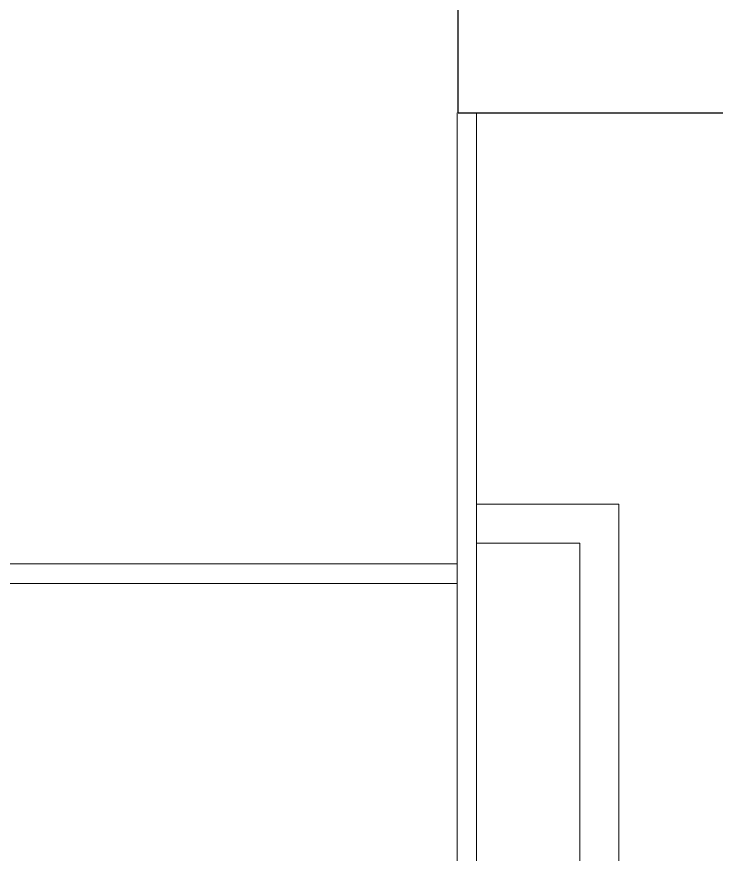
# Model space of a CAD drawing. Header units: inches. Extents: x 0 to 535, y -174 to 989.
# Drawn here: x 350.843 to 352.632, y 94.953 to 97.094 of the extents above; entities that cross this region are included whole.
import ezdxf

# ---------------------------------------------------------------- set-up
doc = ezdxf.new("R2010")
doc.units = ezdxf.units.IN
doc.header["$MEASUREMENT"] = 0
doc.layers.add('1', color=1, linetype='Continuous', lineweight=9)
doc.layers.add('wall', color=51, linetype='Continuous', lineweight=25)

msp = doc.modelspace()

# ---------------------------------------------------------------- linework, layer by layer
at = {"layer": '1'}
for p, q in [((351.9693, 94.0077), (351.9693, 96.8477)), ((352.0193, 94.0077), (352.0193, 96.8477)), ((352.0193, 95.8477), (352.3829, 95.8477)), ((352.3829, 95.8477), (352.3829, 93.8277)), ((352.0193, 95.7477), (352.2829, 95.7477)), ((352.2829, 95.7477), (352.2829, 93.8277)), ((351.9693, 95.6947), (350.2676, 95.6947)), ((351.9693, 95.6447), (350.2676, 95.6447))]:
    msp.add_line(p, q, dxfattribs=at)
at = {"layer": 'wall'}
for q in [(351.9723, 97.2477), (355.1736, 96.8477)]:
    msp.add_line((351.9723, 96.8477), q, dxfattribs=at)

doc.saveas('drawing.dxf')
